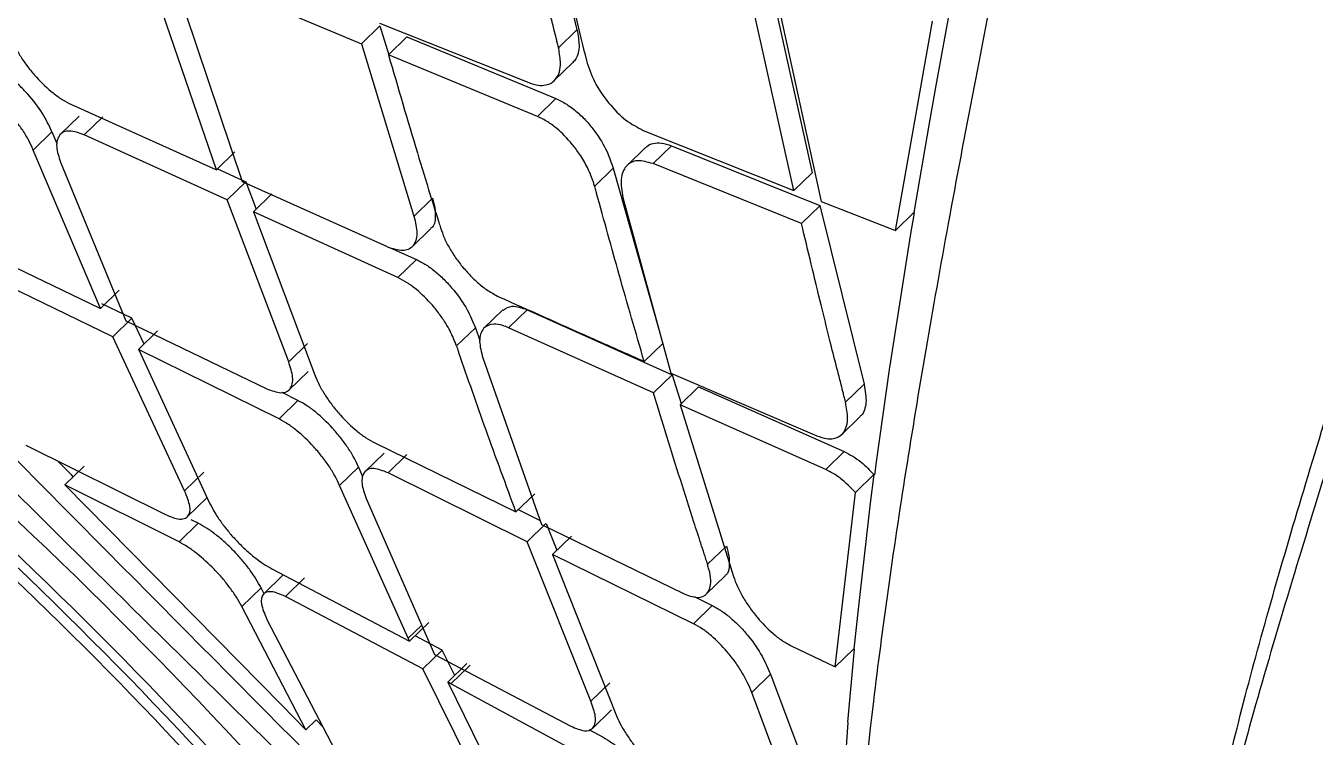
# Model space of a CAD drawing. Extents: x 400 to 501, y 484 to 634.
# Drawn here: x 491.009 to 492.021, y 580.954 to 581.513 of the extents above; entities that cross this region are included whole.
import ezdxf

# ---------------------------------------------------------------- set-up
doc = ezdxf.new("R2010")
doc.units = 0
doc.header["$MEASUREMENT"] = 0
doc.layers.add('DIM', color=3, linetype='Continuous')
doc.layers.add('GEOMETRY', color=3, linetype='Continuous', lineweight=25)

# ---------------------------------------------------------------- blocks, each defined once
blk = doc.blocks.new('2026 GRANDEE')
at = {"layer": 'GEOMETRY', "ltscale": 16}
for p, q in [((40.9826, -15.19), (41.0167, -15.3308)), ((40.7309, -15.2929), (40.8474, -15.3416)), ((41.1693, -15.2984), (41.2014, -15.4429)), ((40.7335, -15.4407), (40.6884, -15.3088)), ((40.7541, -15.45), (40.7095, -15.3178)), ((41.1869, -15.4569), (41.1549, -15.3124)), ((41.3104, -15.3099), (41.2985, -15.3744)), ((40.8619, -15.3275), (40.8474, -15.3416)), ((40.8615, -15.3254), (40.9788, -15.3721)), ((40.8619, -15.3275), (40.8689, -15.3502)), ((41.1768, -15.3205), (41.2084, -15.4654)), ((41.2667, -15.4882), (41.296, -15.3239)), ((40.8687, -15.3504), (40.8831, -15.3363)), ((40.8831, -15.3363), (41, -15.3846)), ((41.0023, -15.3448), (41.0167, -15.3308)), ((40.8474, -15.3416), (40.8887, -15.4771)), ((40.9856, -15.3987), (40.8687, -15.3504)), ((40.9989, -15.3706), (41.0135, -15.3564)), ((41.2985, -15.3744), (41.2929, -15.4055)), ((40.6197, -15.3893), (40.7335, -15.4407)), ((40.9856, -15.3987), (41, -15.3846)), ((40.6258, -15.3985), (40.6111, -15.4127)), ((40.6297, -15.4131), (40.6444, -15.3989)), ((40.5897, -15.4251), (40.6044, -15.4108)), ((40.6084, -15.4201), (40.6045, -15.411)), ((41.0688, -15.4097), (41.1869, -15.4569)), ((41.2929, -15.4055), (41.2811, -15.4742)), ((40.742, -15.4643), (40.6297, -15.4131)), ((40.6424, -15.5495), (40.5897, -15.4251)), ((40.7335, -15.4407), (40.7481, -15.4265)), ((41.0703, -15.4233), (41.056, -15.4372)), ((41.0764, -15.4358), (41.0909, -15.4218)), ((41.0909, -15.4218), (41.2075, -15.4688)), ((40.6111, -15.4347), (40.6625, -15.5594)), ((40.7343, -15.4399), (40.7567, -15.4501)), ((41.0451, -15.4394), (41.0306, -15.4534)), ((41.0451, -15.4394), (41.0812, -15.5668)), ((41.193, -15.4829), (41.0764, -15.4358)), ((40.7566, -15.4501), (40.742, -15.4643)), ((40.868, -15.5012), (40.7541, -15.45)), ((40.7567, -15.4501), (40.7648, -15.4715)), ((41.1869, -15.4569), (41.2014, -15.4429)), ((40.7626, -15.4737), (40.7772, -15.4595)), ((40.7903, -15.5914), (40.742, -15.4643)), ((40.9033, -15.463), (40.8888, -15.4771)), ((41.0528, -15.4623), (41.0903, -15.6004)), ((41.2074, -15.4689), (41.193, -15.4829)), ((41.2075, -15.4688), (41.2421, -15.6091)), ((41.2084, -15.4654), (41.2667, -15.4882)), ((40.7626, -15.4737), (40.811, -15.6024)), ((40.8761, -15.5253), (40.7626, -15.4737)), ((41.2667, -15.4882), (41.2811, -15.4743)), ((41.2814, -15.4744), (41.2787, -15.4908)), ((40.8872, -15.5011), (40.9018, -15.4869)), ((41.2787, -15.4908), (41.2622, -15.5958)), ((40.5311, -15.4958), (40.6416, -15.5491)), ((40.8701, -15.5018), (40.8907, -15.5111)), ((40.8761, -15.5253), (40.8907, -15.5111)), ((40.6523, -15.5718), (40.5412, -15.5179)), ((40.6424, -15.5495), (40.6573, -15.5351)), ((40.6416, -15.5491), (40.6424, -15.5495)), ((40.6672, -15.5573), (40.6435, -15.5458)), ((40.9585, -15.5507), (40.9439, -15.5648)), ((40.963, -15.5647), (40.9776, -15.5505)), ((40.9777, -15.5505), (41.0915, -15.6018)), ((40.6523, -15.5718), (40.6672, -15.5573)), ((40.6625, -15.5594), (40.7731, -15.6126)), ((40.6767, -15.5775), (40.6672, -15.5573)), ((40.7086, -15.6928), (40.6523, -15.5718)), ((40.6873, -15.5672), (40.6724, -15.5817)), ((40.9369, -15.5648), (40.9222, -15.579)), ((40.9369, -15.5648), (40.9404, -15.5746)), ((41.0769, -15.6159), (40.963, -15.5647)), ((40.6726, -15.5821), (40.6724, -15.5817)), ((40.7828, -15.6363), (40.6724, -15.5817)), ((40.6726, -15.5821), (40.7285, -15.7029)), ((40.7903, -15.5914), (40.805, -15.5771)), ((41.0695, -15.5912), (41.0841, -15.5771)), ((40.9428, -15.5884), (40.9889, -15.7193)), ((40.7907, -15.6134), (40.8055, -15.5991)), ((41.0769, -15.6159), (41.0915, -15.6018)), ((41.0903, -15.6004), (41.205, -15.6496)), ((41.0915, -15.6018), (41.0986, -15.6243)), ((41.2622, -15.5957), (41.2514, -15.6718)), ((41.0976, -15.6252), (41.1122, -15.6111)), ((41.1122, -15.6111), (41.2265, -15.6619)), ((41.2276, -15.6232), (41.2421, -15.6091)), ((40.7828, -15.6363), (40.7976, -15.6219)), ((40.7976, -15.6219), (40.7851, -15.6156)), ((41.0976, -15.6252), (41.1396, -15.7601)), ((41.212, -15.676), (41.0976, -15.6252)), ((41.2246, -15.6485), (41.2392, -15.6345)), ((40.5839, -15.6569), (40.6935, -15.7114)), ((40.8653, -15.6631), (40.8504, -15.6775)), ((40.858, -15.6552), (40.9688, -15.7094)), ((41.212, -15.676), (41.2265, -15.6619)), ((40.6145, -15.688), (40.6296, -15.6734)), ((40.8452, -15.6741), (40.8303, -15.6886)), ((40.8456, -15.6751), (40.8452, -15.6741)), ((40.8683, -15.6786), (40.8831, -15.6643)), ((41.2514, -15.6718), (41.2508, -15.6765)), ((40.7086, -15.6928), (40.7236, -15.6782)), ((40.8484, -15.6814), (40.8456, -15.6751)), ((40.9775, -15.7328), (40.8683, -15.6786)), ((41.2354, -15.6941), (41.2499, -15.68)), ((41.2499, -15.6801), (41.247, -15.7026)), ((41.2508, -15.6765), (41.2503, -15.6803)), ((40.7849, -15.8613), (40.6145, -15.688)), ((40.7042, -15.7329), (40.6145, -15.688)), ((40.8842, -15.8085), (40.8303, -15.6886)), ((41.2195, -15.8312), (41.2354, -15.6941)), ((40.7107, -15.7132), (40.7257, -15.6986)), ((40.8512, -15.6988), (40.9048, -15.8213)), ((40.9688, -15.7094), (40.9835, -15.6951)), ((41.247, -15.7026), (41.2374, -15.7858)), ((40.9706, -15.7076), (40.9878, -15.7161)), ((40.7042, -15.7329), (40.7193, -15.7183)), ((40.7193, -15.7183), (40.7138, -15.7155)), ((40.9923, -15.7184), (40.9776, -15.7328)), ((40.9889, -15.7193), (41.0998, -15.7733)), ((40.9924, -15.7184), (41.0009, -15.7395)), ((41.0277, -15.8581), (40.9776, -15.7328)), ((40.9976, -15.7427), (41.0124, -15.7284)), ((41.1081, -15.7972), (40.9976, -15.7427)), ((40.9976, -15.7427), (41.0478, -15.8696)), ((41.1193, -15.7504), (41.134, -15.7362)), ((40.7771, -15.7541), (40.8853, -15.8108)), ((40.7858, -15.7591), (40.7707, -15.7738)), ((40.7877, -15.7757), (40.8028, -15.7611)), ((41.1183, -15.7738), (41.133, -15.7595)), ((40.7686, -15.769), (40.7534, -15.7836)), ((40.7713, -15.7743), (40.7686, -15.769)), ((40.8039, -15.8806), (40.7534, -15.7836)), ((40.8957, -15.8327), (40.7877, -15.7757)), ((41.1081, -15.7972), (41.1229, -15.7829)), ((41.1087, -15.7758), (41.1229, -15.7828)), ((40.7732, -15.7938), (40.834, -15.9105)), ((41.2374, -15.7859), (41.2342, -15.817)), ((40.8842, -15.8085), (40.8948, -15.7983)), ((40.9004, -15.7962), (40.8853, -15.8108)), ((40.9108, -15.818), (40.8895, -15.8068)), ((41.1849, -15.8145), (41.2195, -15.8312)), ((40.8957, -15.8327), (40.9108, -15.818)), ((40.9048, -15.8213), (41.012, -15.8777)), ((40.9207, -15.8378), (40.9108, -15.818)), ((41.2195, -15.8312), (41.2342, -15.817)), ((41.2344, -15.8171), (41.2292, -15.8746)), ((40.9545, -15.9511), (40.8957, -15.8327)), ((40.9152, -15.8431), (40.9303, -15.8285)), ((40.9176, -15.8444), (40.9327, -15.8298)), ((40.9152, -15.8431), (40.9738, -15.9618)), ((41.0222, -15.901), (40.9176, -15.8444)), ((41.0277, -15.8581), (41.0426, -15.8436)), ((41.1539, -15.8512), (41.1686, -15.8369)), ((41.1686, -15.8369), (41.217, -15.9656)), ((41.2021, -15.98), (41.1539, -15.8512)), ((40.7849, -15.8613), (40.8039, -15.8806)), ((41.0289, -15.8794), (41.0439, -15.8648)), ((40.8119, -15.8728), (40.8039, -15.8806)), ((40.8172, -15.8782), (40.8119, -15.8728)), ((41.2293, -15.8747), (41.2245, -15.9439)), ((41.0259, -15.8802), (41.0372, -15.8864))]:
    blk.add_line(p, q, dxfattribs=at)
at = {"layer": 'GEOMETRY', "ltscale": 16, "flags": 128}
for points in [[(40.8853, -15.8108), (40.8847, -15.8096), (40.8842, -15.8085)], [(40.9176, -15.8444), (40.9162, -15.8437), (40.9152, -15.8431)]]:
    blk.add_lwpolyline(points, dxfattribs=at)
at = {"layer": 'GEOMETRY', "ltscale": 256}
for centre, radius, start, end in [((38.112, -18.328), 3.5649, 37.32, 51.6569), ((38.09, -18.3499), 3.6032, 37.32, 51.6569), ((38.2697, -18.1703), 3.3339, 37.2111, 51.7657), ((37.9365, -18.509), 3.8436, 39.5093, 46.801), ((43.2979, -13.1472), 3.9958, 221.1836, 227.8843)]:
    blk.add_arc(centre, radius, start, end, dxfattribs=at)
at = {"layer": 'GEOMETRY', "ltscale": 16}
for points, knots in [([(33.1112, -8.6122), (33.301, -8.8166), (33.6802, -9.2249), (34.2607, -9.8374), (34.8462, -10.4484), (35.4368, -11.0578), (36.0312, -11.6653), (36.6288, -12.2707), (37.2294, -12.8738), (37.8326, -13.4744), (38.4383, -14.0724), (39.0461, -14.6672), (39.6559, -15.2581), (40.2672, -15.8439), (40.8801, -16.4248), (41.2887, -16.8043), (41.4933, -16.9943)], [0, 0, 0, 0, 0.071643, 0.14309, 0.214489, 0.285889, 0.357236, 0.428542, 0.499851, 0.571188, 0.642541, 0.713932, 0.785365, 0.856798, 0.928296, 1, 1, 1, 1]), ([(33.9473, -9.1847), (34.1002, -9.3342), (34.4079, -9.635), (34.8583, -10.0743), (35.2854, -10.4909), (35.6745, -10.8705), (36.0618, -11.2485), (36.4558, -11.6334), (36.8653, -12.0343), (37.205, -12.3676), (37.478, -12.6357), (37.687, -12.841), (37.8968, -13.0474), (38.1182, -13.2654), (38.3623, -13.5059), (38.6355, -13.7754), (38.9498, -14.0858), (39.3071, -14.439), (39.7095, -14.837), (40.1476, -15.2705), (40.6071, -15.7254), (40.921, -16.0353), (41.0767, -16.1891)], [0, 0, 0, 0, 0.064169, 0.129138, 0.188802, 0.243183, 0.292269, 0.351201, 0.408497, 0.464259, 0.494029, 0.523343, 0.552198, 0.58236, 0.616633, 0.655052, 0.697622, 0.749248, 0.805908, 0.86759, 0.934316, 1, 1, 1, 1]), ([(41.0678, -16.1637), (41.0674, -16.1632), (41.0641, -16.1599), (41.053, -16.1488), (41.0136, -16.1092), (40.8667, -15.9614), (40.2958, -15.3855), (39.1702, -14.2436), (38.1422, -13.2265), (37.5502, -12.6408)], [0, 0, 0, 0, 0.000353, 0.002828, 0.009436, 0.033986, 0.128384, 0.498019, 1, 1, 1, 1]), ([(41.4554, -16.3537), (41.4579, -16.321), (41.463, -16.2556), (41.4799, -16.1393), (41.5048, -16.0054), (41.5406, -15.8515), (41.5909, -15.6784), (41.6522, -15.483), (41.7263, -15.2746), (41.8221, -15.0079), (41.9444, -14.6791), (42.0914, -14.2862), (42.2414, -13.881), (42.3914, -13.4674), (42.4892, -13.1858), (42.5381, -13.0451)], [0, 0, 0, 0, 0.062561, 0.125095, 0.187382, 0.249789, 0.312754, 0.37631, 0.439124, 0.501607, 0.601699, 0.701611, 0.80118, 0.900668, 1, 1, 1, 1]), ([(42.5518, -13.0515), (42.5112, -13.1683), (42.4279, -13.4079), (42.3013, -13.7577), (42.1724, -14.1083), (42.0461, -14.4462), (41.9242, -14.7713), (41.8319, -15.0208), (41.7659, -15.2032), (41.7216, -15.3273), (41.6798, -15.447), (41.6412, -15.5608), (41.6075, -15.6676), (41.5768, -15.7679), (41.5493, -15.8604), (41.5264, -15.946), (41.5088, -16.0207), (41.4952, -16.0846), (41.4833, -16.1431), (41.4735, -16.1969), (41.4654, -16.2532), (41.4617, -16.3076), (41.4576, -16.3395), (41.4557, -16.354)], [0, 0, 0, 0, 0.082249, 0.168725, 0.250938, 0.337838, 0.421226, 0.501438, 0.538138, 0.573957, 0.608923, 0.645818, 0.681064, 0.714276, 0.751294, 0.786327, 0.81865, 0.848238, 0.87506, 0.90615, 0.934321, 0.970126, 1, 1, 1, 1]), ([(41.7475, -13.3786), (41.7182, -13.5264), (41.6597, -13.8226), (41.568, -14.248), (41.4795, -14.6535), (41.4061, -14.9918), (41.3493, -15.2665), (41.3074, -15.4835), (41.2731, -15.6824), (41.2479, -15.8611), (41.2321, -16.0206), (41.2313, -16.1057), (41.2309, -16.1482)], [0, 0, 0, 0, 0.128088, 0.256805, 0.38361, 0.50883, 0.593009, 0.674921, 0.754537, 0.836904, 0.918629, 1, 1, 1, 1]), ([(41.0023, -15.3448), (41.0021, -15.344), (41.0017, -15.3426), (41.0011, -15.3401), (41.0001, -15.3363), (40.9985, -15.3296), (40.9955, -15.3177), (40.9903, -15.2967), (40.9809, -15.258), (40.9732, -15.2254), (40.9682, -15.204)], [0, 0, 0, 0, 0.01708, 0.030453, 0.05447, 0.097414, 0.174204, 0.310734, 0.54583, 1, 1, 1, 1]), ([(40.99, -15.2122), (40.9956, -15.2362), (41.0067, -15.284), (41.0183, -15.3313), (41.0241, -15.3547)], [0, 0, 0, 0, 0.503377, 1, 1, 1, 1]), ([(40.5723, -15.3369), (40.5734, -15.3395), (40.5756, -15.3446), (40.5803, -15.3527), (40.5859, -15.3606), (40.5941, -15.3703), (40.6033, -15.379), (40.6127, -15.3858), (40.6173, -15.3881), (40.6197, -15.3894)], [0, 0, 0, 0, 0.127985, 0.253954, 0.378197, 0.501113, 0.734392, 0.863203, 1, 1, 1, 1]), ([(41.0167, -15.3308), (41.0175, -15.335), (41.0191, -15.3439), (41.0172, -15.3523), (41.0142, -15.3554), (41.0134, -15.3563)], [0, 0, 0, 0, 0.379961, 0.821499, 1, 1, 1, 1]), ([(40.9788, -15.3721), (40.9814, -15.373), (40.9862, -15.3745), (40.9937, -15.3742), (40.9992, -15.3712), (41.0027, -15.3652), (41.0043, -15.3576), (41.0032, -15.3506), (41.0024, -15.3454), (41.0023, -15.3448)], [0, 0, 0, 0, 0.151088, 0.280712, 0.502797, 0.628612, 0.773583, 0.97398, 1, 1, 1, 1]), ([(40.6044, -15.4108), (40.6022, -15.406), (40.5976, -15.3963), (40.5876, -15.3833), (40.5786, -15.374), (40.5712, -15.3677), (40.5636, -15.3624), (40.5589, -15.36), (40.5566, -15.3588)], [0, 0, 0, 0, 0.23433, 0.477109, 0.603068, 0.732038, 0.864271, 1, 1, 1, 1]), ([(40.8687, -15.3504), (40.8762, -15.3761), (40.8869, -15.4129), (40.8996, -15.4542), (40.9052, -15.4724), (40.9077, -15.4803), (40.9089, -15.4841), (40.9093, -15.4856), (40.9095, -15.4863)], [0, 0, 0, 0, 0.562916, 0.80802, 0.915709, 0.967635, 0.983714, 1, 1, 1, 1]), ([(41.0241, -15.3547), (41.026, -15.3604), (41.0297, -15.3717), (41.0412, -15.3885), (41.0549, -15.4025), (41.0642, -15.4073), (41.0688, -15.4097)], [0, 0, 0, 0, 0.24943, 0.499802, 0.749226, 1, 1, 1, 1]), ([(40.5897, -15.4251), (40.5886, -15.4226), (40.5864, -15.4176), (40.5816, -15.4096), (40.5759, -15.4018), (40.5675, -15.392), (40.5582, -15.3833), (40.5488, -15.3766), (40.5442, -15.3743), (40.5418, -15.3731)], [0, 0, 0, 0, 0.126592, 0.2521, 0.376884, 0.501305, 0.737044, 0.865156, 1, 1, 1, 1]), ([(41, -15.3846), (41.0029, -15.386), (41.0084, -15.3886), (41.0167, -15.395), (41.0243, -15.4023), (41.0326, -15.4125), (41.0405, -15.4254), (41.0436, -15.435), (41.0451, -15.4394)], [0, 0, 0, 0, 0.15596, 0.303031, 0.44125, 0.570661, 0.802319, 1, 1, 1, 1]), ([(41.0306, -15.4534), (41.0304, -15.4529), (41.0299, -15.4515), (41.0284, -15.4466), (41.0251, -15.4387), (41.0194, -15.429), (41.0114, -15.4183), (41.0027, -15.4094), (40.9933, -15.4024), (40.9883, -15.4), (40.9856, -15.3987)], [0, 0, 0, 0, 0.025407, 0.070375, 0.219462, 0.371808, 0.495764, 0.723923, 0.851148, 1, 1, 1, 1]), ([(40.6297, -15.4131), (40.6256, -15.4117), (40.6175, -15.4089), (40.6109, -15.4119), (40.6083, -15.4171), (40.6077, -15.4239), (40.6098, -15.4305), (40.6111, -15.4347)], [0, 0, 0, 0, 0.248777, 0.498666, 0.642828, 0.774535, 1, 1, 1, 1]), ([(41.0705, -15.4234), (41.0708, -15.423), (41.0723, -15.4212), (41.0765, -15.4197), (41.0829, -15.4192), (41.0882, -15.4209), (41.0909, -15.4218)], [0, 0, 0, 0, 0.081968, 0.369811, 0.675802, 1, 1, 1, 1]), ([(41.0764, -15.4358), (41.0722, -15.4346), (41.0636, -15.4322), (41.0561, -15.4361), (41.0525, -15.4421), (41.0506, -15.4497), (41.0519, -15.4573), (41.0528, -15.4623)], [0, 0, 0, 0, 0.24956, 0.499443, 0.630946, 0.75831, 1, 1, 1, 1]), ([(41.0695, -15.5912), (41.0629, -15.5685), (41.0502, -15.5248), (41.0379, -15.4802), (41.0319, -15.4583), (41.0318, -15.4579), (41.0314, -15.4564), (41.0311, -15.455), (41.0306, -15.4535), (41.0306, -15.4534), (41.0306, -15.4534), (41.0306, -15.4534)], [0, 0, 0, 0, 0.496622, 0.959959, 0.966007, 0.968102, 0.968336, 0.997854, 0.99938, 0.99993, 1, 1, 1, 1]), ([(40.9033, -15.463), (40.904, -15.4657), (40.9054, -15.4709), (40.9056, -15.4794), (40.9047, -15.4854), (40.9019, -15.4865), (40.9016, -15.4866)], [0, 0, 0, 0, 0.248819, 0.490551, 0.952297, 1, 1, 1, 1]), ([(40.8887, -15.4771), (40.8898, -15.4818), (40.8916, -15.4891), (40.8903, -15.4964), (40.8873, -15.502), (40.8803, -15.5055), (40.8721, -15.5027), (40.868, -15.5013)], [0, 0, 0, 0, 0.235751, 0.364656, 0.500761, 0.749753, 1, 1, 1, 1]), ([(40.9095, -15.4863), (40.9105, -15.4889), (40.9123, -15.4942), (40.9167, -15.5026), (40.922, -15.5108), (40.9281, -15.5186), (40.9351, -15.5261), (40.9427, -15.5328), (40.9498, -15.5375), (40.9538, -15.5396), (40.9553, -15.5404)], [0, 0, 0, 0, 0.124915, 0.249765, 0.374784, 0.50009, 0.622303, 0.766309, 0.912636, 1, 1, 1, 1]), ([(41.2276, -15.6232), (41.2274, -15.6224), (41.2271, -15.621), (41.2264, -15.6184), (41.2255, -15.6147), (41.2238, -15.608), (41.2207, -15.5961), (41.2154, -15.5752), (41.2059, -15.5366), (41.1981, -15.5042), (41.193, -15.4829)], [0, 0, 0, 0, 0.017059, 0.030417, 0.054407, 0.097308, 0.174042, 0.310543, 0.546083, 1, 1, 1, 1]), ([(40.8907, -15.5111), (40.8932, -15.5124), (40.8981, -15.5149), (40.9059, -15.5207), (40.9132, -15.5275), (40.9219, -15.5372), (40.931, -15.5503), (40.935, -15.5601), (40.9369, -15.5648)], [0, 0, 0, 0, 0.143059, 0.28071, 0.413088, 0.540348, 0.779111, 1, 1, 1, 1]), ([(40.9222, -15.579), (40.922, -15.5785), (40.9213, -15.5772), (40.9194, -15.5718), (40.9155, -15.564), (40.9094, -15.5548), (40.9015, -15.5448), (40.8925, -15.5359), (40.8832, -15.529), (40.8785, -15.5266), (40.8761, -15.5253)], [0, 0, 0, 0, 0.024728, 0.074704, 0.251022, 0.374298, 0.500839, 0.731252, 0.860905, 1, 1, 1, 1]), ([(40.9553, -15.5403), (40.9792, -15.551), (41.0172, -15.568), (41.0554, -15.5849), (41.0695, -15.5912)], [0, 0, 0, 0, 0.628052, 1, 1, 1, 1]), ([(40.9588, -15.551), (40.9609, -15.5495), (40.9653, -15.5463), (40.9734, -15.5491), (40.9776, -15.5505)], [0, 0, 0, 0, 0.4725954, 1, 1, 1, 1]), ([(40.963, -15.5647), (40.9615, -15.5641), (40.9573, -15.5623), (40.9498, -15.5613), (40.9438, -15.5639), (40.9408, -15.5695), (40.9397, -15.5767), (40.9416, -15.5838), (40.9428, -15.5884)], [0, 0, 0, 0, 0.09197, 0.250204, 0.49973, 0.637344, 0.766683, 1, 1, 1, 1]), ([(40.9688, -15.7094), (40.9609, -15.688), (40.9456, -15.6467), (40.9309, -15.6044), (40.9238, -15.5837), (40.9237, -15.5833), (40.9237, -15.5832), (40.9232, -15.5819), (40.9228, -15.5805), (40.9223, -15.5791), (40.9222, -15.579), (40.9222, -15.579), (40.9222, -15.579)], [0, 0, 0, 0, 0.496568, 0.960003, 0.96604, 0.967652, 0.968247, 0.968328, 0.99788, 0.9994, 0.999936, 1, 1, 1, 1]), ([(40.7731, -15.6126), (40.777, -15.6141), (40.7844, -15.6168), (40.7893, -15.6149), (40.792, -15.6121), (40.7933, -15.6091), (40.7938, -15.6024), (40.7916, -15.5957), (40.7903, -15.5914)], [0, 0, 0, 0, 0.248684, 0.470226, 0.499106, 0.641324, 0.77228, 1, 1, 1, 1]), ([(40.811, -15.6024), (40.8121, -15.6049), (40.8143, -15.61), (40.8191, -15.6181), (40.8247, -15.626), (40.8328, -15.6358), (40.8419, -15.6445), (40.8511, -15.6515), (40.8557, -15.6539), (40.858, -15.6552)], [0, 0, 0, 0, 0.12803, 0.253938, 0.378097, 0.500968, 0.73402, 0.862921, 1, 1, 1, 1]), ([(41.2421, -15.6091), (41.243, -15.6142), (41.2444, -15.6219), (41.2425, -15.6293), (41.241, -15.6332), (41.2393, -15.6341), (41.239, -15.6342)], [0, 0, 0, 0, 0.459702, 0.700376, 0.948004, 1, 1, 1, 1]), ([(40.8452, -15.6741), (40.8441, -15.6717), (40.8418, -15.6668), (40.8369, -15.6589), (40.8312, -15.651), (40.8228, -15.6412), (40.8136, -15.6324), (40.8044, -15.6256), (40.7999, -15.6231), (40.7976, -15.6219)], [0, 0, 0, 0, 0.126876, 0.252387, 0.376994, 0.501165, 0.736657, 0.864856, 1, 1, 1, 1]), ([(41.1193, -15.7504), (41.1193, -15.7503), (41.1193, -15.7501), (41.1192, -15.7498), (41.1191, -15.7496), (41.119, -15.7494), (41.1188, -15.749), (41.1185, -15.748), (41.1177, -15.7456), (41.1162, -15.7408), (41.113, -15.7312), (41.1067, -15.7119), (41.0942, -15.6727), (41.0838, -15.6387), (41.0769, -15.6159)], [0, 0, 0, 0, 0.00186, 0.003746, 0.006646, 0.007663, 0.007781, 0.015489, 0.030909, 0.06177, 0.12357, 0.247489, 0.496607, 1, 1, 1, 1]), ([(41.205, -15.6496), (41.2076, -15.6505), (41.2124, -15.6521), (41.2196, -15.652), (41.225, -15.6491), (41.2282, -15.6434), (41.2298, -15.6358), (41.2285, -15.629), (41.2277, -15.6238), (41.2276, -15.6232)], [0, 0, 0, 0, 0.153994, 0.284159, 0.503223, 0.629073, 0.773858, 0.974199, 1, 1, 1, 1]), ([(40.8303, -15.6886), (40.8292, -15.6861), (40.8269, -15.6812), (40.822, -15.6733), (40.8163, -15.6655), (40.808, -15.6557), (40.7987, -15.6469), (40.7895, -15.64), (40.7851, -15.6376), (40.7828, -15.6363)], [0, 0, 0, 0, 0.126871, 0.252377, 0.376978, 0.501143, 0.736684, 0.864879, 1, 1, 1, 1]), ([(41.2265, -15.6619), (41.231, -15.6643), (41.2389, -15.6686), (41.2467, -15.6767), (41.2501, -15.6802)], [0, 0, 0, 0, 0.5620853, 1, 1, 1, 1]), ([(40.6211, -15.6817), (40.6197, -15.6802), (40.6156, -15.6761), (40.6115, -15.672), (40.6088, -15.6693)], [0, 0, 0, 0, 0.348183, 1, 1, 1, 1]), ([(40.8683, -15.6786), (40.8643, -15.6771), (40.8564, -15.6741), (40.8502, -15.6767), (40.8479, -15.6816), (40.8475, -15.6882), (40.8497, -15.6947), (40.8512, -15.6988)], [0, 0, 0, 0, 0.248673, 0.498768, 0.643403, 0.775236, 1, 1, 1, 1]), ([(41.2354, -15.6941), (41.2315, -15.6902), (41.2237, -15.6822), (41.2159, -15.678), (41.212, -15.676)], [0, 0, 0, 0, 0.498908, 1, 1, 1, 1]), ([(40.6935, -15.7114), (40.6975, -15.7131), (40.7019, -15.7149), (40.7057, -15.715), (40.7084, -15.7149), (40.7121, -15.7128), (40.7138, -15.7059), (40.7103, -15.6972), (40.7086, -15.6928)], [0, 0, 0, 0, 0.249217, 0.275037, 0.325673, 0.500962, 0.751745, 1, 1, 1, 1]), ([(40.7285, -15.7029), (40.7297, -15.7053), (40.7322, -15.7101), (40.7374, -15.7178), (40.7433, -15.7253), (40.7498, -15.7326), (40.7567, -15.7394), (40.7662, -15.7476), (40.7728, -15.7515), (40.7771, -15.7541)], [0, 0, 0, 0, 0.130335, 0.256811, 0.379915, 0.50028, 0.623239, 0.749276, 1, 1, 1, 1]), ([(40.7686, -15.769), (40.7673, -15.7667), (40.7648, -15.762), (40.7596, -15.7545), (40.7537, -15.747), (40.7472, -15.7399), (40.7403, -15.7332), (40.7332, -15.7272), (40.726, -15.722), (40.7216, -15.7196), (40.7193, -15.7183)], [0, 0, 0, 0, 0.127612, 0.252674, 0.375716, 0.497291, 0.616026, 0.739088, 0.866941, 1, 1, 1, 1]), ([(40.7534, -15.7836), (40.7522, -15.7813), (40.7496, -15.7766), (40.7443, -15.769), (40.7384, -15.7615), (40.7297, -15.7521), (40.7203, -15.7435), (40.7109, -15.7366), (40.7065, -15.7342), (40.7042, -15.7329)], [0, 0, 0, 0, 0.129796, 0.256079, 0.379382, 0.500276, 0.738434, 0.866231, 1, 1, 1, 1]), ([(41.134, -15.7362), (41.1347, -15.7388), (41.1362, -15.744), (41.1365, -15.7523), (41.1358, -15.7582), (41.1331, -15.7592), (41.1328, -15.7593)], [0, 0, 0, 0, 0.248012, 0.489485, 0.952749, 1, 1, 1, 1]), ([(41.0998, -15.7733), (41.1038, -15.7749), (41.1117, -15.7779), (41.1184, -15.7747), (41.1213, -15.7694), (41.1221, -15.7631), (41.1211, -15.7565), (41.1195, -15.7522), (41.1193, -15.7506), (41.1193, -15.7504)], [0, 0, 0, 0, 0.250074, 0.498675, 0.628283, 0.775268, 0.932805, 0.991476, 1, 1, 1, 1]), ([(41.1396, -15.7601), (41.1405, -15.7627), (41.1425, -15.768), (41.1469, -15.7763), (41.1522, -15.7846), (41.1599, -15.7946), (41.1687, -15.8036), (41.1778, -15.8107), (41.1825, -15.8132), (41.1849, -15.8145)], [0, 0, 0, 0, 0.124951, 0.249802, 0.374855, 0.500386, 0.726802, 0.85762, 1, 1, 1, 1]), ([(40.7877, -15.7757), (40.7837, -15.774), (40.7793, -15.7722), (40.7755, -15.772), (40.7729, -15.7722), (40.7693, -15.7742), (40.7678, -15.7809), (40.7714, -15.7895), (40.7732, -15.7938)], [0, 0, 0, 0, 0.249014, 0.280475, 0.333, 0.500883, 0.751759, 1, 1, 1, 1]), ([(41.1229, -15.7828), (41.1253, -15.7842), (41.1301, -15.7868), (41.1377, -15.7927), (41.1449, -15.7995), (41.1535, -15.8093), (41.1626, -15.8225), (41.1667, -15.8322), (41.1686, -15.8369)], [0, 0, 0, 0, 0.142932, 0.280393, 0.412562, 0.539643, 0.778339, 1, 1, 1, 1]), ([(41.1539, -15.8512), (41.1529, -15.8487), (41.1509, -15.8436), (41.1464, -15.8354), (41.141, -15.8271), (41.133, -15.817), (41.1241, -15.808), (41.1151, -15.801), (41.1105, -15.7985), (41.1081, -15.7972)], [0, 0, 0, 0, 0.123472, 0.247794, 0.373354, 0.50053, 0.731312, 0.860973, 1, 1, 1, 1]), ([(41.012, -15.8777), (41.0158, -15.8793), (41.023, -15.8824), (41.0276, -15.8807), (41.03, -15.8781), (41.0312, -15.8753), (41.0315, -15.8688), (41.0291, -15.8622), (41.0277, -15.8581)], [0, 0, 0, 0, 0.24865, 0.473588, 0.499379, 0.642185, 0.773271, 1, 1, 1, 1]), ([(41.0478, -15.8696), (41.0489, -15.8721), (41.0512, -15.8771), (41.0561, -15.8851), (41.0617, -15.893), (41.0699, -15.9029), (41.0788, -15.9117), (41.0878, -15.9188), (41.0922, -15.9214), (41.0945, -15.9227)], [0, 0, 0, 0, 0.128241, 0.254119, 0.378115, 0.500845, 0.73368, 0.862654, 1, 1, 1, 1]), ([(41.0372, -15.8864), (41.0395, -15.8877), (41.0439, -15.8903), (41.0512, -15.8959), (41.0583, -15.9024), (41.0652, -15.9096), (41.0713, -15.9172), (41.0786, -15.9273), (41.0822, -15.9343), (41.0845, -15.939)], [0, 0, 0, 0, 0.136454, 0.268833, 0.397516, 0.522919, 0.645488, 0.765703, 1, 1, 1, 1])]:
    blk.add_open_spline(points, degree=3, knots=knots, dxfattribs=at)

msp = doc.modelspace()

# ---------------------------------------------------------------- block references
at = {"layer": 'DIM'}
msp.add_blockref('2026 GRANDEE', (450.4248, 596.8403), dxfattribs=at)

doc.saveas('drawing.dxf')
